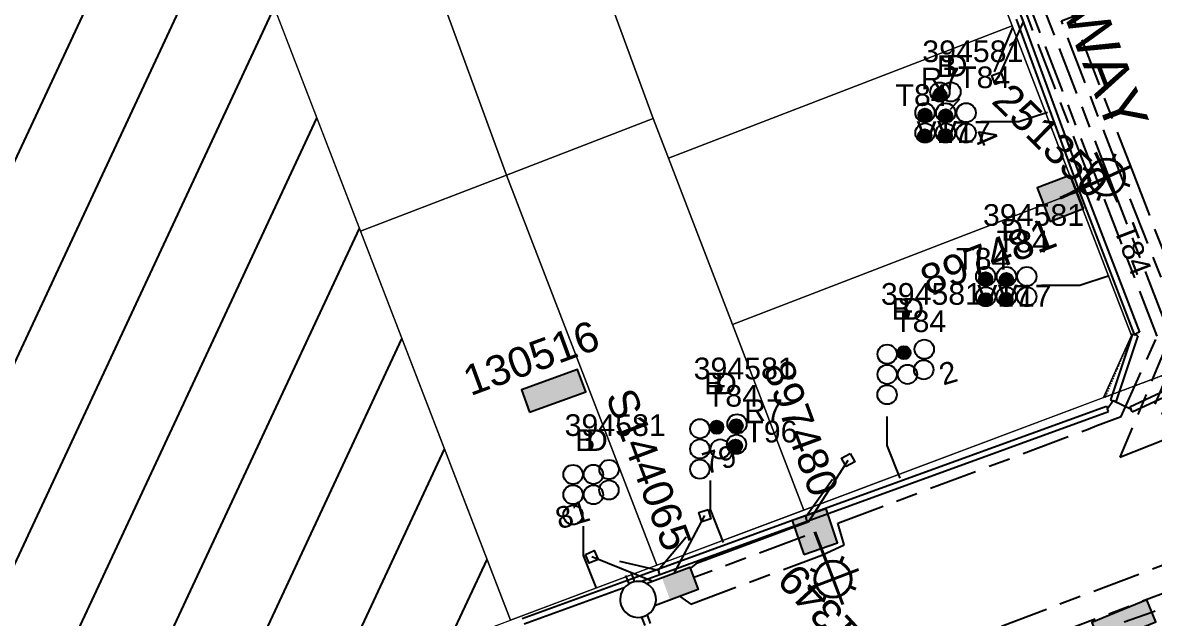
# Model space of a CAD drawing. Header units: metres. Extents: x 308616 to 310825, y 6264327 to 6267194.
# Drawn here: x 309665.5 to 309759.3, y 6266590.4 to 6266639.9 of the extents above; entities that cross this region are included whole.
import ezdxf
from ezdxf.enums import TextEntityAlignment as Align

# ---------------------------------------------------------------- set-up
doc = ezdxf.new("R2010")
doc.units = ezdxf.units.M
for name, pattern in [('Cable Exist UG', [8.2, 4, -1.2, 1.8, -1.2]), ('HIDDEN', [0.375, 0.25, -0.125]), ('HIDDEN2', [0.1875, 0.125, -0.0625])]:
    doc.linetypes.add(name, pattern=pattern)
doc.layers.get('0').update_dxf_attribs({"color": 6})
for name, color, linetype in [('_User Miscellaneous1', 7, 'Continuous'), ('_User Miscellaneous9', 7, 'Continuous'), ('Duct_SP_EXT', 7, 'Continuous'), ('Equip_LV_NEW', 2, 'Continuous'), ('Equip_SP_SL_EXT', 7, 'Continuous'), ('Mains_HV_EXT', 7, 'Continuous'), ('Mains_LV_EXT', 7, 'Continuous'), ('Mains_LV_SL_EXT', 7, 'Continuous'), ('Services_SP_EXT', 7, 'Continuous'), ('SupportsUG_SP_LV_EXT', 7, 'Continuous'), ('SupportsUG_SP_LV_NEW', 2, 'Continuous'), ('SupportsUG_SP_LV_SL_EXT', 7, 'Continuous'), ('Trench_SP_EXT', 7, 'Continuous')]:
    doc.layers.add(name, color=color, linetype=linetype)
for name, color, linetype, lineweight in [('Cadastre Land Parcels_SP_EXT', 7, 'Continuous', 5), ('Cadastre Other Property_SP_EXT', 7, 'HIDDEN', 5), ('Cadastre Roads_SP_EXT', 7, 'Continuous', 5)]:
    doc.layers.add(name, color=color, linetype=linetype, lineweight=lineweight)
doc.layers.add('Features_DEL', color=1, linetype='Continuous', plot=False)
doc.styles.add('COLUMN_LABEL', font='arial.ttf')
doc.styles.add('iecARIAL', font='arial.ttf', dxfattribs={"height": 2})
doc.styles.add('POLE_LABEL', font='arial.ttf')
doc.styles.get("Standard").update_dxf_attribs({"font": 'arial.ttf'})

# ---------------------------------------------------------------- blocks, each defined once
blk = doc.blocks.new('COLUMN_EXT')
blk.add_hatch(color=256).paths.add_polyline_path([(-1.485, 1.485), (-1.485, -1.485), (1.485, -1.485), (1.485, 1.485)])
blk.add_lwpolyline([(-1.485, -1.485), (1.485, -1.485), (1.485, 1.485), (-1.485, 1.485)], close=True)
for tag, height, style, flags, p in [('ASSET_NUM', 2.5, 'COLUMN_LABEL', 8, (2, 2)), ('STRUCTURE_PLANT_NUMBER', 0.2, 'POLE_LABEL', 9, (1.813, 0.031)), ('STREET_CODE', 0.2, 'COLUMN_LABEL', 9, (1.813, -0.2))]:
    blk.add_attdef(tag, text='', height=height, dxfattribs=dict(style=style, flags=flags)).set_placement(p, align=Align.MIDDLE_LEFT)
at = {"flags": 9}
for tag, p in [('OWNED_BY', (1.813, -0.6)), ('STATE', (1.813, -0.8)), ('COLUMN_TYPE', (1.813, -0.4)), ('USAGE', (1.813, -1)), ('STREETNAME', (1.813, -1.6)), ('SUBURB', (1.813, -1.8)), ('LEGEND', (1.813, -1.2)), ('LOCATION', (1.813, -1.4)), ('NOTES', (1.813, -2))]:
    blk.add_attdef(tag, text='', height=0.2, dxfattribs=at).set_placement(p, align=Align.MIDDLE_LEFT)
at = {"flags": 1}
blk.add_attdef('Z', (1.813, -2.351), '', height=0.2, dxfattribs=at)
blk = doc.blocks.new('PILLAR_EXT')
blk.add_hatch(color=256).paths.add_polyline_path([(-2.475, 0.99), (-2.475, -0.99), (2.475, -0.99), (2.475, 0.99)])
blk.add_lwpolyline([(-2.475, -0.99), (2.475, -0.99), (2.475, 0.99), (-2.475, 0.99)], close=True)
at = {"style": 'iecARIAL', "flags": 8}
blk.add_attdef('ASSET_NUM', (1.5, 3.5), '', height=2.5, dxfattribs=at)
for tag, p, flags in [('OWNED_BY', (0, -0.2), 9), ('STATE', (0, -0.4), 9), ('SUPPORT_TYPE', (0, -0.6), 9), ('USAGE', (0, -0.8), 9), ('LEGEND', (0, -1), 9), ('STREETNAME', (0, -1.8), 9), ('SUBURB', (0, -2), 1), ('LOCATION', (0, -1.2), 9), ('NOTES', (0, -1.4), 9), ('PARENT', (0, -1.6), 9)]:
    blk.add_attdef(tag, p, '', height=0.2, dxfattribs=dict(flags=flags))
blk = doc.blocks.new('DUCT_EXT')
blk.add_circle((0, 0.8), 0.8)
at = {"flags": 1}
blk.add_attdef('Z', (0, 0), '', height=0.2, dxfattribs=at)
at = {"flags": 9}
for tag, p in [('DUCT_CODE', (0, 0)), ('XSECT_TYPE', (0, -0.2)), ('STATE', (0, -0.6)), ('FB_REFERENCE', (0, -0.4)), ('NOTES', (0, -0.8))]:
    blk.add_attdef(tag, text='', height=0.2, dxfattribs=at).set_placement(p, align=Align.MIDDLE_LEFT)
blk = doc.blocks.new('SL_LANTERN_EXT')
at = {"lineweight": 40}
for p, q in [((-1.459, 5.676), (-1.061, 5.278)), ((0, 1.968), (0, 6.468)), ((1.458, 5.676), (1.06, 5.278)), ((-2.25, 4.218), (2.25, 4.218)), ((-1.459, 2.759), (-1.061, 3.157)), ((1.458, 2.759), (1.06, 3.157)), ((0, 0), (0, 2.721))]:
    blk.add_line(p, q, dxfattribs=at)
blk.add_circle((0, 4.218), 1.5, dxfattribs=at)
at = {"style": 'iecARIAL', "flags": 8}
blk.add_attdef('ASSET_NUM', (1.5, 1.5), '', height=2.5, dxfattribs=at)
for tag, p, height, flags in [('CONSTRUCTED_VOLTAGE', (0.981, -0.653), 0.2, 9), ('CONTROL_TYPE', (0.981, -0.853), 0.2, 9), ('LANTERN_PURPOSE', (0.981, -1.053), 0.2, 9), ('LNUMBER', (2.181, -3.253), 2.5, 8), ('OPERATING_VOLTAGE', (0.981, -1.653), 0.2, 9), ('ORIENTATION', (0.981, -1.853), 0.2, 9), ('OWNED_BY', (0.981, -2.053), 0.2, 9), ('LANTERN_TYPE', (0.981, -1.253), 0.2, 9), ('NO_PHASES', (0.981, -1.453), 0.2, 9), ('STATE', (0.981, -2.253), 0.2, 9), ('CEXIST', (0.981, -2.653), 0.2, 9), ('CNEW', (0.981, -2.853), 0.2, 9), ('USAGE', (0.981, -2.453), 0.2, 9), ('CNUMBER', (0.981, -3.053), 0.2, 9), ('CREMOVE', (0.981, -3.253), 0.2, 9), ('CREPLACE', (0.981, -3.453), 0.2, 9), ('LKINGHEIGHT', (0.981, -3.653), 0.2, 9), ('LBRACKET', (0.981, -3.853), 0.2, 9), ('LBRACKETVOCAB', (0.981, -4.053), 0.2, 9), ('LCATEGORY', (0.981, -4.253), 0.2, 9), ('LCHARGE1', (0.981, -4.453), 0.2, 9), ('LCHARGE1PERCENT', (0.981, -4.653), 0.2, 9), ('LCHARGE2', (0.981, -4.853), 0.2, 9), ('LCHARGE2PERCENT', (0.981, -5.053), 0.2, 9), ('LCHARGE3', (0.981, -5.253), 0.2, 9), ('LCHARGE3PERCENT', (0.981, -5.453), 0.2, 9), ('LEXIST', (0.981, -5.653), 0.2, 9), ('LLAMP', (0.981, -5.853), 0.2, 9), ('LLAMPVOCAB', (0.981, -6.053), 0.2, 9), ('LMAST', (0.981, -6.253), 0.2, 9), ('LMASTVOCAB', (0.981, -6.453), 0.2, 9), ('LNEW', (0.981, -6.653), 0.2, 9), ('LANTNUMBER', (0.981, -6.853), 0.2, 9), ('LOUTREACH', (0.981, -7.253), 0.2, 9), ('LOUTREACHVOCAB', (0.981, -7.453), 0.2, 9), ('LRATECODE', (0.981, -7.653), 0.2, 9), ('LREMOVE', (0.981, -7.853), 0.2, 9), ('LREPLACE', (0.981, -8.053), 0.2, 9), ('LTYPE', (0.981, -8.253), 0.2, 9), ('LTYPEVOCAB', (0.981, -8.453), 0.2, 9), ('LEGEND', (0.981, -8.653), 0.2, 9), ('STREETNAME', (0.981, -9.253), 0.2, 9), ('SUBURB', (0.981, -9.453), 0.2, 1), ('LOCATION', (0.981, -8.853), 0.2, 9), ('NOTES', (0.981, -9.053), 0.2, 9)]:
    blk.add_attdef(tag, p, '', height=height, dxfattribs=dict(flags=flags))
blk = doc.blocks.new('CCP_EXT')
at = {"flags": 9}
for tag, p in [('STATE', (0, -1.8)), ('USAGE', (0, -1.2)), ('LEGEND', (0, -1.4)), ('LIFE_SUPPORT', (0, -1.6)), ('NOTES', (0, -2))]:
    blk.add_attdef(tag, text='', height=0.2, dxfattribs=at).set_placement(p, align=Align.MIDDLE_LEFT)
blk.add_wipeout([(0, 0.566), (0.566, 0), (0, -0.566), (-0.566, 0)])
blk.add_lwpolyline([(-0.566, 0), (0, 0.566), (0.566, 0), (0, -0.566), (-0.566, 0)])
at = {"flags": 1}
blk.add_attdef('Z', (0, 0), '', height=0.2, dxfattribs=at)
at = {"flags": 9}
for tag, p in [('CCP_TYPE', (0, 0)), ('OPERATING_VOLTAGE', (0, -0.6)), ('ORIENTATION', (0, -0.8)), ('OWNED_BY', (0, -1)), ('CONSTRUCTED_VOLTAGE', (0, -0.2)), ('NO_PHASES', (0, -0.4))]:
    blk.add_attdef(tag, text='', height=0.2, dxfattribs=at).set_placement(p, align=Align.MIDDLE_LEFT)
blk = doc.blocks.new('CABLE_LARGE_EXT')
h = blk.add_hatch(color=256)
edge = h.paths.add_edge_path()
edge.add_arc((0, 0.55), 0.55, 0, 360)
blk.add_circle((0, 0.55), 0.55)
at = {"flags": 1}
blk.add_attdef('Z', (0, 0), '', height=0.2, dxfattribs=at)
at = {"flags": 9}
for tag, p in [('COND_CODE', (0, 0)), ('XSECT_SIZE', (0, -0.6)), ('STATE', (0, -0.4)), ('FB_REFERENCE', (0, -0.2)), ('NOTES', (0, -0.8))]:
    blk.add_attdef(tag, text='', height=0.2, dxfattribs=at).set_placement(p, align=Align.MIDDLE_LEFT)
blk = doc.blocks.new('PILLAR_REPLACE_NEW')
for tag, flags, p in [('STREET_CODE_NUMBER', 9, (1.5, -1.6)), ('OWNED_BY', 9, (1.5, -1.8)), ('TYPE', 9, (1.5, -2.4)), ('Z', 1, (1.5, -2.6)), ('OPERATED_BY', 9, (1.5, -2)), ('MAINTAINED_BY', 9, (1.5, -2.2))]:
    blk.add_attdef(tag, text='', height=0.2, dxfattribs=dict(flags=flags)).set_placement(p, align=Align.MIDDLE_LEFT)
blk.add_wipeout([(-2.475, 0.99), (2.475, 0.99), (2.475, -0.99), (-2.475, -0.99)])
blk.add_hatch(color=256).paths.add_polyline_path([(0, -0.99), (2.475, -0.99), (2.475, 0.99), (0, 0.99)])
at = {"lineweight": -3}
blk.add_lwpolyline([(-2.475, 0.99), (2.475, 0.99), (2.475, -0.99), (-2.475, -0.99)], close=True, dxfattribs=at)
for tag, height, flags, p in [('ASSET_NUM', 2.5, 8, (2, 2)), ('USAGE', 0.2, 9, (1.5, 0)), ('STREETNAME', 0.2, 9, (1.5, -1)), ('LEGEND', 0.2, 9, (1.5, -0.2)), ('LOCATION', 0.2, 9, (1.5, -0.4)), ('NOTES', 0.2, 9, (1.5, -0.6)), ('PARENT', 0.2, 9, (1.5, -0.8)), ('SUBURB', 0.2, 9, (1.5, -1.2)), ('STATE', 0.2, 9, (1.5, -1.4))]:
    blk.add_attdef(tag, text='', height=height, dxfattribs=dict(flags=flags)).set_placement(p, align=Align.MIDDLE_LEFT)
blk = doc.blocks.new('*U122')
for tag, p, flags in [('OPERATING_VOLTAGE', (1.076, -1.64), 9), ('NO_PHASES', (1.066, -1.917), 9), ('OPERATED_BY', (1.05, -2.898), 9), ('CONSTRUCTED_VOLTAGE', (1.074, -2.192), 9), ('ACTUAL_STATUS', (1.088, -2.428), 9), ('MAINTAINED_BY', (1.074, -2.663), 9), ('ORIENTATION', (1.056, -3.435), 9), ('OWNED_BY', (1.064, -3.189), 9), ('USAGE', (1.068, -3.683), 9), ('NOTES', (1.068, -3.883), 1), ('STATE', (1.048, -4.131), 9), ('SWITCH_TYPE', (1.048, -4.376), 9), ('Z', (1.059, -4.877), 9), ('LEGEND', (1.059, -4.637), 9)]:
    blk.add_attdef(tag, p, '', height=0.2, dxfattribs=dict(flags=flags))
blk.add_wipeout([(-1.168, 6.332), (-1.275, 6.178), (-1.363, 6.012), (-1.429, 5.836), (-1.472, 5.654), (-1.492, 5.467), (-1.489, 5.28), (-1.462, 5.094), (-1.412, 4.913), (-1.34, 4.74), (-1.247, 4.577), (-1.134, 4.427), (-1.003, 4.293), (-0.857, 4.176), (-0.696, 4.078), (-0.525, 4.001), (-0.346, 3.947), (-0.161, 3.915), (0.026, 3.906), (0.213, 3.921), (0.397, 3.96), (0.574, 4.021), (0.743, 4.104), (0.899, 4.207), (1.042, 4.329), (1.168, 4.468), (1.275, 4.622), (1.363, 4.788), (1.429, 4.964), (1.472, 5.146), (1.492, 5.333), (1.489, 5.52), (1.462, 5.706), (1.412, 5.887), (1.34, 6.06), (1.247, 6.223), (1.134, 6.373), (1.003, 6.507), (0.857, 6.624), (0.696, 6.722), (0.525, 6.799), (0.346, 6.853), (0.161, 6.885), (-0.026, 6.894), (-0.213, 6.879), (-0.397, 6.84), (-0.574, 6.779), (-0.743, 6.696), (-0.899, 6.593), (-1.042, 6.471)])
for p, q in [((-0.249, 6.873), (-0.249, 7.62)), ((0.249, 6.873), (0.249, 7.62)), ((-0.249, 3.927), (-0.249, 3.18)), ((0.249, 3.927), (0.249, 3.18))]:
    blk.add_line(p, q)
blk.add_lwpolyline([(1.494, 5.4, 1), (-1.494, 5.4, 1)], format="xyb", close=True)

msp = doc.modelspace()

# ---------------------------------------------------------------- hatches: boundary and pattern name
at = {"layer": '_User Miscellaneous1'}
h = msp.add_hatch(dxfattribs=at)
h.set_pattern_fill('JIS_WOOD', color=256, scale=10, angle=20, style=0)
h.paths.add_polyline_path([(309705.922, 6266590.27), (309602.969, 6266857.485), (309510.126, 6266824.344), (309613.641, 6266555.712)])

# ---------------------------------------------------------------- linework, layer by layer
at = {"layer": '_User Miscellaneous9', "linetype": 'Cable Exist UG'}
for points in [[(309798.888, 6266623.038), (309798.2, 6266620.644), (309798.2, 6266620.644), (309775.635, 6266612.171), (309772.507, 6266611.102), (309771.616, 6266612.81), (309771.616, 6266612.81), (309759.418, 6266608.201), (309761.828, 6266613.907), (309761.828, 6266613.907), (309756.568, 6266627.234), (309751.639, 6266640.026), (309758.618, 6266642.686), (309760.173, 6266644.793)], [(309775.263, 6266597.062), (309771.908, 6266595.834), (309771.908, 6266595.834), (309759.141, 6266590.914), (309756.843, 6266590.115)]]:
    msp.add_lwpolyline(points, dxfattribs=at)
at = {"layer": '_User Miscellaneous9'}
for points in [[(309743.191, 6266633.511), (309742.396, 6266632.655)], [(309744.942, 6266631.657), (309745.544, 6266631.657), (309748.115, 6266631.657), (309750.476, 6266632.454)], [(309749.979, 6266618.068), (309750.581, 6266618.068), (309753.152, 6266618.068), (309755.513, 6266618.864)], [(309737.151, 6266607.188), (309737.151, 6266604.779), (309738.234, 6266602.053)], [(309722.486, 6266601.86), (309722.486, 6266599.451), (309723.57, 6266596.726)], [(309711.965, 6266598.065), (309711.965, 6266595.656), (309713.049, 6266592.931)]]:
    msp.add_lwpolyline(points, dxfattribs=at)
at = {"layer": 'Cadastre Land Parcels_SP_EXT', "linetype": 'Continuous'}
for points in [[(309705.922, 6266590.27), (309602.969, 6266857.485), (309510.126, 6266824.344), (309613.641, 6266555.712), (309705.922, 6266590.27)], [(309747.54, 6266639.608), (309742.228, 6266653.394), (309713.888, 6266642.473), (309717.76, 6266631.906), (309719.027, 6266628.62), (309747.54, 6266639.608)], [(309752.857, 6266625.81), (309747.54, 6266639.608), (309719.027, 6266628.62), (309724.341, 6266614.824), (309752.857, 6266625.81)], [(309730.276, 6266599.414), (309724.341, 6266614.824), (309719.027, 6266628.62), (309717.76, 6266631.906), (309705.607, 6266627.224), (309718.081, 6266594.835), (309730.276, 6266599.414)], [(309718.081, 6266594.835), (309705.607, 6266627.224), (309693.484, 6266622.555), (309705.922, 6266590.27), (309718.081, 6266594.835)], [(309755.142, 6266608.75), (309757.449, 6266613.89), (309752.857, 6266625.81), (309724.341, 6266614.824), (309730.276, 6266599.414), (309755.142, 6266608.75)]]:
    msp.add_lwpolyline(points, close=True, dxfattribs=at)
for points in [[(309679.238, 6266659.53), (309693.484, 6266622.555), (309705.607, 6266627.224), (309694.7, 6266656.983)], [(309694.7, 6266656.983), (309705.607, 6266627.224), (309717.76, 6266631.906), (309717.76, 6266631.906), (309713.888, 6266642.473)], [(309742.228, 6266653.394), (309747.54, 6266639.608), (309752.857, 6266625.81), (309757.449, 6266613.89), (309755.142, 6266608.75), (309773.872, 6266615.782)]]:
    msp.add_lwpolyline(points, dxfattribs=at)
at = {"layer": 'Duct_SP_EXT'}
for p, q in [((309747.871, 6266640.165), (309752.184, 6266628.404)), ((309748.322, 6266640.33), (309752.635, 6266628.568)), ((309752.184, 6266628.404), (309752.409, 6266628.486)), ((309752.184, 6266628.404), (309753.096, 6266625.88)), ((309752.635, 6266628.568), (309752.409, 6266628.486)), ((309752.635, 6266628.568), (309753.548, 6266626.044)), ((309753.096, 6266625.88), (309753.322, 6266625.962)), ((309753.098, 6266625.876), (309753.322, 6266625.962)), ((309753.098, 6266625.876), (309757.681, 6266614)), ((309753.546, 6266626.048), (309753.322, 6266625.962)), ((309753.548, 6266626.044), (309753.322, 6266625.962)), ((309753.546, 6266626.048), (309758.128, 6266614.173)), ((309757.314, 6266607.992), (309772.761, 6266615.192)), ((309757.516, 6266607.557), (309772.963, 6266614.757)), ((309757.521, 6266614.033), (309755.703, 6266608.558)), ((309757.976, 6266613.882), (309756.158, 6266608.407)), ((309757.521, 6266614.033), (309757.748, 6266613.958)), ((309757.681, 6266614), (309757.905, 6266614.086)), ((309757.976, 6266613.882), (309757.748, 6266613.958)), ((309758.128, 6266614.173), (309757.905, 6266614.086)), ((309755.376, 6266608.045), (309755.458, 6266607.819)), ((309755.54, 6266607.594), (309755.458, 6266607.819)), ((309755.703, 6266608.558), (309755.93, 6266608.483)), ((309756.158, 6266608.407), (309755.93, 6266608.483)), ((309757.314, 6266607.992), (309757.415, 6266607.774)), ((309757.516, 6266607.557), (309757.415, 6266607.774)), ((309730.384, 6266598.957), (309730.466, 6266598.731)), ((309730.384, 6266598.957), (309730.466, 6266598.731)), ((309730.548, 6266598.506), (309730.466, 6266598.731)), ((309730.548, 6266598.506), (309730.466, 6266598.731)), ((309707.071, 6266589.968), (309718.321, 6266594.059)), ((309718.157, 6266594.51), (309718.239, 6266594.285)), ((309718.157, 6266594.51), (309718.239, 6266594.285)), ((309718.321, 6266594.059), (309718.239, 6266594.285)), ((309718.321, 6266594.059), (309718.239, 6266594.285))]:
    msp.add_line(p, q, dxfattribs=at)
at = {"layer": 'Mains_LV_SL_EXT', "linetype": 'Cable Exist UG'}
msp.add_lwpolyline([(309718.906, 6266593.009), (309731.397, 6266597.66)], dxfattribs=at)
at = {"layer": 'Trench_SP_EXT', "linetype": 'Cable Exist UG'}
for points in [[(309752.435, 6266625.649), (309753.322, 6266625.962)], [(309757.905, 6266614.086), (309757.748, 6266613.958)], [(309755.931, 6266608.483), (309755.458, 6266607.819)], [(309757.415, 6266607.774), (309755.931, 6266608.483)], [(309732.65, 6266601.95), (309730.471, 6266598.882)], [(309714.966, 6266595.173), (309718.189, 6266594.424), (309720.511, 6266597.196)]]:
    msp.add_lwpolyline(points, dxfattribs=at)

# ---------------------------------------------------------------- block references
at = {"layer": '_User Miscellaneous9'}
for name, p in [('DUCT_EXT', (309741.556, 6266633.312)), ('CABLE_LARGE_EXT', (309741.556, 6266633.312)), ('DUCT_EXT', (309742.467, 6266633.323)), ('DUCT_EXT', (309740.318, 6266631.595)), ('DUCT_EXT', (309742.035, 6266631.587)), ('DUCT_EXT', (309743.731, 6266631.591)), ('CABLE_LARGE_EXT', (309740.318, 6266631.643)), ('CABLE_LARGE_EXT', (309742.035, 6266631.587)), ('DUCT_EXT', (309740.324, 6266629.917)), ('DUCT_EXT', (309742.024, 6266629.914)), ('DUCT_EXT', (309743.723, 6266629.917)), ('CABLE_LARGE_EXT', (309740.297, 6266629.919)), ('CABLE_LARGE_EXT', (309741.999, 6266629.939)), ('DUCT_EXT', (309745.354, 6266618.006)), ('CABLE_LARGE_EXT', (309745.354, 6266618.054)), ('DUCT_EXT', (309747.072, 6266617.998)), ('CABLE_LARGE_EXT', (309747.072, 6266617.998)), ('DUCT_EXT', (309748.768, 6266618.002)), ('DUCT_EXT', (309745.361, 6266616.328)), ('CABLE_LARGE_EXT', (309745.334, 6266616.33)), ('DUCT_EXT', (309747.061, 6266616.325)), ('CABLE_LARGE_EXT', (309747.036, 6266616.35)), ('DUCT_EXT', (309748.759, 6266616.328)), ('DUCT_EXT', (309740.259, 6266611.961)), ('DUCT_EXT', (309737.178, 6266611.551)), ('CABLE_LARGE_EXT', (309738.574, 6266611.926)), ('DUCT_EXT', (309740.213, 6266610.265)), ('DUCT_EXT', (309737.178, 6266609.873)), ('DUCT_EXT', (309738.868, 6266609.873)), ('DUCT_EXT', (309737.173, 6266608.194)), ('DUCT_EXT', (309721.64, 6266605.363)), ('CABLE_LARGE_EXT', (309723.036, 6266605.738)), ('DUCT_EXT', (309724.722, 6266605.774)), ('CABLE_LARGE_EXT', (309724.654, 6266605.856)), ('DUCT_EXT', (309721.64, 6266603.686)), ('DUCT_EXT', (309723.331, 6266603.686)), ('DUCT_EXT', (309724.676, 6266604.078)), ('CABLE_LARGE_EXT', (309724.593, 6266604.159)), ('DUCT_EXT', (309711.119, 6266601.568)), ('DUCT_EXT', (309712.808, 6266601.572)), ('DUCT_EXT', (309714.108, 6266601.98)), ('DUCT_EXT', (309721.636, 6266602.006)), ('DUCT_EXT', (309711.119, 6266599.891)), ('DUCT_EXT', (309712.81, 6266599.891)), ('DUCT_EXT', (309714.096, 6266600.284)), ('DUCT_EXT', (309711.115, 6266598.211))]:
    msp.add_blockref(name, p, dxfattribs=at)
at = {"layer": 'Equip_SP_SL_EXT'}
ref = msp.add_blockref('SL_LANTERN_EXT', (309751.537, 6266625.302), dxfattribs=dict(at, rotation=294.3389309503461))
ref.add_attrib('ASSET_NUM', '251350', dxfattribs={"layer": '_User Miscellaneous9', "height": 2.5, "rotation": 315.41307, "style": 'iecARIAL'}).set_placement((309753.522, 6266624.553), align=Align.BOTTOM_RIGHT)
ref = msp.add_blockref('SL_LANTERN_EXT', (309731.185, 6266597.619), dxfattribs=dict(at, rotation=200.8876778012985))
ref.add_attrib('ASSET_NUM', '251349', dxfattribs={"layer": '_User Miscellaneous9', "height": 2.5, "rotation": 132.76059, "style": 'iecARIAL'}).set_placement((309730.318, 6266595.683), align=Align.BOTTOM_RIGHT)
at = {"layer": 'Features_DEL'}
ref = msp.add_blockref('PILLAR_EXT', (309709.501, 6266609.313), dxfattribs=dict(at, rotation=20.04457819383569))
ref.add_attrib('ASSET_NUM', '130516', dxfattribs={"layer": '0', "height": 2.5, "rotation": 20.20187, "style": 'iecARIAL'}).set_placement((309713.102, 6266614.055), align=Align.MIDDLE_RIGHT)
at = {"layer": 'SupportsUG_SP_LV_EXT'}
ref = msp.add_blockref('PILLAR_EXT', (309756.816, 6266590.105), dxfattribs=dict(at, rotation=202.2167408043845))
ref.add_attrib('ASSET_NUM', '132985', dxfattribs={"layer": '0', "height": 2.5, "rotation": 290.20187, "style": 'iecARIAL'}).set_placement((309759.589, 6266588.946), align=Align.MIDDLE_LEFT)
at = {"layer": 'SupportsUG_SP_LV_SL_EXT'}
ref = msp.add_blockref('COLUMN_EXT', (309751.543, 6266625.298), dxfattribs=dict(at, rotation=201.0741355968454))
ref.add_attrib('ASSET_NUM', '897481', dxfattribs={"layer": '0', "height": 2.5, "rotation": 21.07414, "style": 'COLUMN_LABEL'}).set_placement((309750.994, 6266622.541), align=Align.MIDDLE_RIGHT)
ref = msp.add_blockref('COLUMN_EXT', (309731.185, 6266597.619), dxfattribs=dict(at, rotation=18.86148208466969))
ref.add_attrib('ASSET_NUM', '897480', dxfattribs={"layer": '0', "height": 2.5, "rotation": 290.20187, "style": 'COLUMN_LABEL'}).set_placement((309732.059, 6266600.745), align=Align.MIDDLE_RIGHT)

# ---------------------------------------------------------------- texts
at = {"layer": '_User Miscellaneous9'}
for s, p in [('394581', (309740.092, 6266636.594)), ('B', (309741.294, 6266635.363)), ('D', (309742.033, 6266635.387)), ('R7', (309739.969, 6266634.326)), ('T84', (309737.866, 6266632.96)), ('V17', (309739.61, 6266629.88)), ('V17', (309741.312, 6266629.9)), ('394581', (309745.129, 6266623.005)), ('D', (309746.649, 6266621.781)), ('T84', (309746.271, 6266620.799)), ('T84', (309742.903, 6266619.371)), ('394581', (309736.659, 6266616.455)), ('V17', (309744.647, 6266616.29)), ('V17', (309746.349, 6266616.31)), ('B', (309737.529, 6266615.208)), ('D', (309738.425, 6266615.216)), ('T84', (309737.754, 6266614.187)), ('394581', (309721.121, 6266610.268)), ('B', (309721.992, 6266609.02)), ('D', (309722.888, 6266609.029)), ('T84', (309722.217, 6266608)), ('R7', (309725.31, 6266606.809)), ('394581', (309710.417, 6266605.566)), ('T96', (309725.406, 6266605.025)), ('B', (309711.287, 6266604.318)), ('D', (309712.183, 6266604.327))]:
    msp.add_text(s, height=1.8, dxfattribs=at).set_placement(p)
msp.add_text('T84', height=1.8, rotation=291.07429, dxfattribs=at).set_placement((309755.942, 6266622.744))
at = {"layer": 'Cadastre Land Parcels_SP_EXT'}
for s, rotation, p in [('4', 293.4679, (309744.267, 6266630.688)), ('2', 16.43018, (309741.824, 6266609.747)), ('79', 16.4315, (309722.16, 6266602.367)), ('81', 16.43036, (309709.984, 6266597.795))]:
    msp.add_text(s, height=1.8, rotation=rotation, dxfattribs=at).set_placement(p)

# ---------------------------------------------------------------- next in the draw order: block references
at = {"layer": 'Services_SP_EXT'}
for p, rotation in [((309746.371, 6266635.25), 65.95823249624995), ((309733.948, 6266603.566), 253.8668360281291), ((309722.061, 6266598.95), 242.07284322151), ((309712.667, 6266595.523), 338.1239991833403)]:
    msp.add_blockref('CCP_EXT', p, dxfattribs=dict(at, rotation=rotation))

# ---------------------------------------------------------------- next in the draw order: block references
for p, rotation in [((309746.371, 6266635.25), 65.95823249624995), ((309733.948, 6266603.566), 253.8668360281291), ((309722.061, 6266598.95), 242.07284322151), ((309712.667, 6266595.523), 338.1239991833403)]:
    msp.add_blockref('CCP_EXT', p, dxfattribs=dict(at, rotation=rotation))

# ---------------------------------------------------------------- next in the draw order: linework, layer by layer
at = {"layer": '_User Miscellaneous9', "linetype": 'Cable Exist UG'}
for points in [[(309703.375, 6266662.318), (309701.263, 6266662.094), (309695.508, 6266678.774), (309695.508, 6266678.774), (309720.883, 6266688.488), (309736.615, 6266681.757), (309736.615, 6266681.757), (309741.526, 6266669.049), (309757.501, 6266627.594), (309762.835, 6266613.751), (309759.963, 6266607.346), (309769.551, 6266610.955), (309769.551, 6266610.955), (309799.242, 6266622.103), (309801.296, 6266622.895)], [(309703.351, 6266662.294), (309698.014, 6266677.594), (309720.835, 6266686.327), (309734.932, 6266680.455), (309739.66, 6266668.33), (309755.635, 6266626.874), (309760.669, 6266613.81), (309756.48, 6266603.808), (309760.243, 6266605.29), (309760.243, 6266605.29), (309770.298, 6266609.1), (309770.298, 6266609.1), (309796.989, 6266619.222), (309796.989, 6266619.222), (309799.979, 6266620.36)], [(309751.552, 6266625.301), (309754.091, 6266626.711), (309754.091, 6266626.711), (309748.584, 6266641), (309747.872, 6266642.869), (309747.872, 6266642.869), (309743.995, 6266652.909), (309743.354, 6266654.573), (309743.354, 6266654.573), (309738.26, 6266667.79), (309737.356, 6266670.138), (309736.587, 6266672.133), (309736.587, 6266672.133), (309734.086, 6266678.622), (309731.414, 6266677.452)]]:
    msp.add_lwpolyline(points, dxfattribs=at)
at = {"layer": 'Cadastre Other Property_SP_EXT', "linetype": 'HIDDEN2'}
msp.add_lwpolyline([(309688.395, 6266793.081), (309724.07, 6266700.518), (309719.968, 6266691.279), (309673.805, 6266673.63), (309679.258, 6266659.477), (309680.052, 6266659.841), (309680.052, 6266659.841, 0.149596), (309694.7, 6266656.983), (309694.7, 6266656.983, 0.07419), (309699.897, 6266662.41), (309699.897, 6266662.41, -0.19935), (309714.308, 6266676.24), (309714.308, 6266676.24), (309726.286, 6266680.849), (309732.756, 6266677.977), (309757.449, 6266613.89), (309755.273, 6266608.799), (309773.906, 6266615.795)], format="xyb", dxfattribs=at)
at = {"layer": 'Cadastre Roads_SP_EXT', "linetype": 'Continuous'}
msp.add_lwpolyline([(309700.691, 6266566.839), (309776.322, 6266595.227), (309795.178, 6266602.34), (309800.882, 6266604.469), (309798.187, 6266624.911), (309705.922, 6266590.27)], dxfattribs=at)
at = {"layer": 'Duct_SP_EXT'}
for p, q in [((309730.384, 6266598.957), (309755.376, 6266608.045)), ((309730.548, 6266598.506), (309755.54, 6266607.594)), ((309718.157, 6266594.51), (309730.384, 6266598.957)), ((309718.321, 6266594.059), (309730.548, 6266598.506)), ((309706.907, 6266590.42), (309718.157, 6266594.51))]:
    msp.add_line(p, q, dxfattribs=at)
at = {"layer": 'Mains_HV_EXT', "linetype": 'Cable Exist UG'}
for points in [[(309649.041, 6266541.359), (309650.817, 6266542.005), (309646.963, 6266552.03), (309646.963, 6266552.03), (309806.365, 6266612.391)], [(309800.467, 6266607.739), (309645.758, 6266549.337), (309647.486, 6266544.772), (309649.057, 6266541.391)]]:
    msp.add_lwpolyline(points, dxfattribs=at)
at = {"layer": 'Mains_LV_EXT', "linetype": 'Cable Exist UG'}
msp.add_lwpolyline([(309718.906, 6266593.009), (309720.884, 6266591.611), (309720.884, 6266591.611), (309731.769, 6266595.664), (309733.603, 6266596.534), (309733.099, 6266598.338), (309733.099, 6266598.338), (309753.862, 6266606.133), (309754.588, 6266606.424), (309754.588, 6266606.424), (309756.593, 6266607.176), (309759.586, 6266613.84), (309754.702, 6266626.515), (309754.702, 6266626.515), (309749.051, 6266641.18), (309757.864, 6266644.539), (309760.054, 6266644.747)], dxfattribs=at)
at = {"layer": 'Services_SP_EXT'}
for points in [[(309740.694, 6266652.838), (309743.641, 6266652.438), (309743.641, 6266652.438), (309748.46, 6266639.933), (309746.371, 6266635.25)], [(309718.906, 6266593.009), (309721.454, 6266595.025), (309721.454, 6266595.025), (309730.679, 6266598.46), (309733.948, 6266603.566)], [(309718.906, 6266593.009), (309722.061, 6266598.95)], [(309718.906, 6266593.009), (309712.667, 6266595.523)]]:
    msp.add_lwpolyline(points, dxfattribs=at)
at = {"layer": 'Trench_SP_EXT', "linetype": 'Cable Exist UG'}
msp.add_lwpolyline([(309746.081, 6266635.779), (309747.925, 6266640.209)], dxfattribs=at)

# ---------------------------------------------------------------- next in the draw order: texts
at = {"layer": '_User Miscellaneous9'}
msp.add_text('T84', height=1.8, dxfattribs=at).set_placement((309743.062, 6266634.434))
at = {"layer": 'Cadastre Roads_SP_EXT'}
msp.add_text('CORSICA   WAY', height=3.5, rotation=291, dxfattribs=at).set_placement((309742.247, 6266665.427))

# ---------------------------------------------------------------- next in the draw order: block references
at = {"layer": 'SupportsUG_SP_LV_NEW'}
ref = msp.add_blockref('PILLAR_REPLACE_NEW', (309718.834, 6266592.873), dxfattribs=dict(at, rotation=20.57882402816327))
ref.add_attrib('ASSET_NUM', 'S144065', dxfattribs={"layer": '0', "height": 2.5, "rotation": 290.57882}).set_placement((309714.964, 6266609.327), align=Align.MIDDLE_LEFT)

# ---------------------------------------------------------------- next in the draw order: block references
at = {"layer": 'Equip_LV_NEW', "rotation": 20.57882405305407}
msp.add_blockref('*U122', (309718.415, 6266586.948), dxfattribs=at)

doc.saveas('drawing.dxf')
